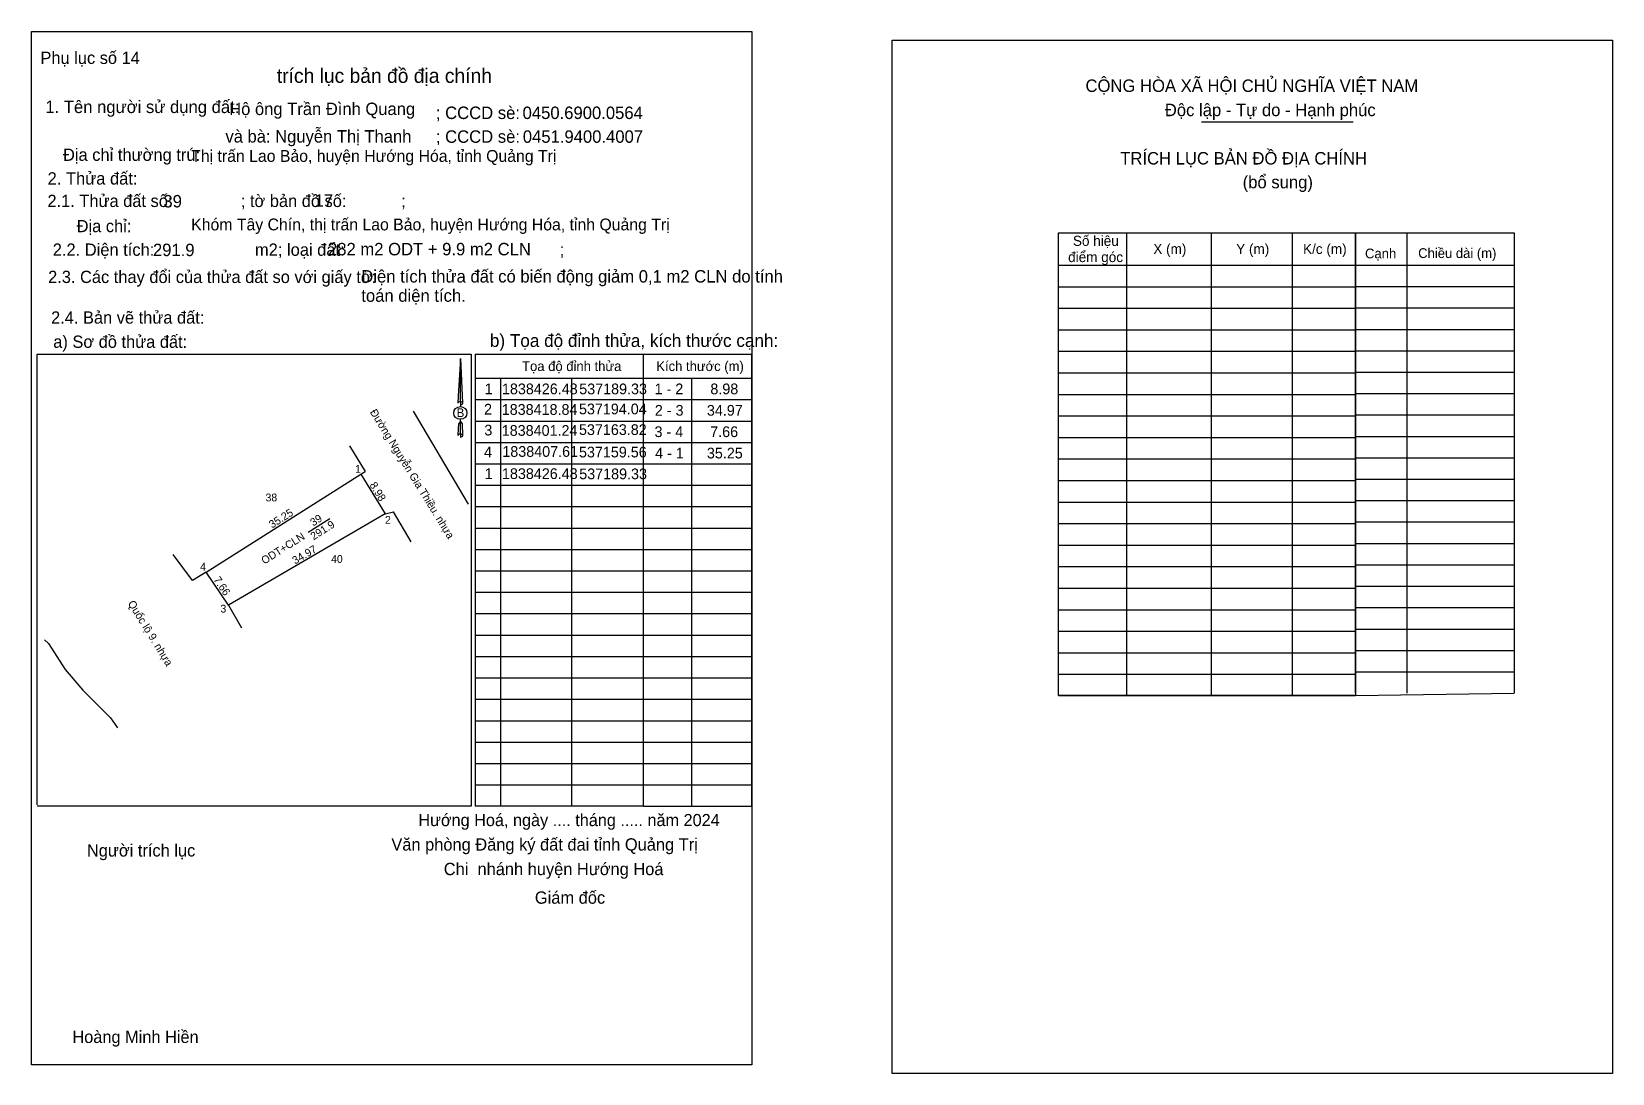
# Model space of a CAD drawing. Extents: x 537126 to 537431, y 1838311 to 1838512.
import ezdxf

# ---------------------------------------------------------------- set-up
doc = ezdxf.new("R2010")
doc.units = 0
for name, color, linetype in [('17', 7, 'Continuous'), ('2035 - DT PHAT TRIEN', 7, 'Continuous'), ('2035 - GD DT', 7, 'Continuous'), ('D2', 7, 'Continuous'), ('DAT CHUA SD', 7, 'Continuous'), ('giao thong 1 moi', 7, 'Continuous'), ('giao thong 3 moi', 7, 'Continuous'), ('H DƯƠNG', 7, 'Continuous'), ('HT - CQ DT', 7, 'Continuous'), ('HT - DV DL', 7, 'Continuous'), ('HT - GDDT', 7, 'Continuous'), ('HT - ODT HT', 7, 'Continuous'), ('HT - TDTT DVO', 7, 'Continuous'), ('HT - TON GIAO', 7, 'Continuous'), ('HT - Y TE DT', 7, 'Continuous'), ('KHUNG500', 7, 'Continuous')]:
    doc.layers.add(name, color=color, linetype=linetype)

msp = doc.modelspace()

# ---------------------------------------------------------------- linework, layer by layer
at = {"layer": '17'}
for p, q in [((537208.52, 1838448.78), (537208.12, 1838441.52)), ((537208.52, 1838448.78), (537208.95, 1838440.17)), ((537208.52, 1838448.78), (537208.95, 1838440.17)), ((537208.52, 1838440.46), (537208.52, 1838448.78)), ((537208.52, 1838448.78), (537208.95, 1838440.17)), ((537208.12, 1838441.52), (537208.03, 1838440.17)), ((537208.52, 1838440.46), (537208.52, 1838440.15)), ((537208.52, 1838440.15), (537208.52, 1838439.89)), ((537208.52, 1838439.89), (537208.52, 1838439.56)), ((537208.52, 1838439.89), (537208.52, 1838439.56)), ((537208.52, 1838439.89), (537208.52, 1838439.56)), ((537208.95, 1838440.17), (537208.95, 1838440.17)), ((537208.15, 1838436.18), (537208.12, 1838435.31)), ((537208.52, 1838436.67), (537208.15, 1838436.18)), ((537208.52, 1838436.67), (537208.52, 1838437.05)), ((537208.52, 1838436.67), (537208.52, 1838437.05)), ((537208.52, 1838436.67), (537208.52, 1838437.05)), ((537208.52, 1838436.67), (537208.86, 1838436.18)), ((537208.52, 1838436.67), (537208.86, 1838436.18)), ((537208.52, 1838436.67), (537208.86, 1838436.18)), ((537208.52, 1838434.24), (537208.52, 1838436.67)), ((537208.86, 1838436.18), (537208.95, 1838433.95)), ((537208.86, 1838436.18), (537208.95, 1838433.95)), ((537208.86, 1838436.18), (537208.95, 1838433.95)), ((537208.12, 1838435.31), (537208.03, 1838433.95)), ((537208.52, 1838434.24), (537208.52, 1838433.9)), ((537208.52, 1838433.9), (537208.52, 1838433.66)), ((537208.95, 1838433.95), (537208.95, 1838433.95))]:
    msp.add_line(p, q, dxfattribs=at)
msp.add_ellipse((537208.52, 1838438.28), major_axis=(1.28, 0), ratio=0.952727, dxfattribs=at)
for centre, start_param, end_param in [((537208.52, 1838440.16), 1.570796, 3.074452), ((537208.52, 1838440.16), 0.067141, 1.570796), ((537208.52, 1838440.16), 4.712389, 6.283185), ((537208.52, 1838433.93), 2.491069, 3.074278), ((537208.52, 1838433.93), 1.570796, 2.491069), ((537208.52, 1838433.93), 0.067141, 1.570796), ((537208.52, 1838433.93), 4.712389, 6.283185)]:
    msp.add_ellipse(centre, major_axis=(0.47, 0), ratio=0.614131, start_param=start_param, end_param=end_param, dxfattribs=at)
at = {"layer": '2035 - GD DT'}
for p, q in [((537336.86, 1838473), (537336.86, 1838383.84)), ((537353.23, 1838473), (537353.23, 1838383.84)), ((537368.83, 1838473), (537368.83, 1838383.84)), ((537323.76, 1838466.76), (537380.99, 1838466.76)), ((537323.76, 1838462.61), (537380.99, 1838462.61)), ((537323.76, 1838458.47), (537380.99, 1838458.47)), ((537323.76, 1838454.32), (537380.99, 1838454.32)), ((537323.76, 1838450.17), (537380.99, 1838450.17)), ((537323.76, 1838446.02), (537380.99, 1838446.02)), ((537323.76, 1838441.87), (537380.99, 1838441.87)), ((537323.76, 1838437.72), (537380.99, 1838437.72)), ((537323.76, 1838433.58), (537380.99, 1838433.58)), ((537323.76, 1838429.43), (537380.99, 1838429.43)), ((537323.76, 1838425.28), (537380.99, 1838425.28)), ((537323.76, 1838421.13), (537380.99, 1838421.13)), ((537323.76, 1838416.98), (537380.99, 1838416.98)), ((537323.76, 1838412.83), (537380.99, 1838412.83)), ((537323.76, 1838408.69), (537380.99, 1838408.69)), ((537323.76, 1838404.54), (537380.99, 1838404.54)), ((537323.76, 1838400.39), (537380.99, 1838400.39)), ((537323.76, 1838396.24), (537380.99, 1838396.24)), ((537323.76, 1838392.09), (537380.99, 1838392.09)), ((537323.76, 1838387.97), (537380.99, 1838387.97)), ((537323.76, 1838383.84), (537380.99, 1838383.84))]:
    msp.add_line(p, q, dxfattribs=at)
msp.add_lwpolyline([(537323.76, 1838473), (537380.99, 1838473), (537380.99, 1838383.84), (537323.76, 1838383.84)], close=True, dxfattribs=at)
at = {"layer": 'D2'}
for p, q in [((537351.36, 1838494.34), (537380.54, 1838494.34)), ((537390.89, 1838473), (537390.89, 1838384.29)), ((537380.99, 1838466.76), (537411.57, 1838466.76)), ((537380.99, 1838462.64), (537411.57, 1838462.64)), ((537380.99, 1838458.52), (537411.57, 1838458.52)), ((537380.99, 1838454.39), (537411.57, 1838454.39)), ((537243.84, 1838362.51), (537243.84, 1838449.59)), ((537243.84, 1838449.59), (537264.63, 1838449.59)), ((537264.63, 1838449.59), (537264.63, 1838362.51)), ((537380.99, 1838450.27), (537411.57, 1838450.27)), ((537380.99, 1838446.14), (537411.57, 1838446.14)), ((537211.48, 1838444.98), (537264.63, 1838444.98)), ((537253.08, 1838444.98), (537253.08, 1838362.51)), ((537211.37, 1838440.86), (537264.63, 1838440.86)), ((537380.99, 1838442.02), (537411.57, 1838442.02)), ((537211.37, 1838436.73), (537264.63, 1838436.73)), ((537380.99, 1838437.9), (537411.57, 1838437.9)), ((537380.99, 1838433.77), (537411.57, 1838433.77)), ((537211.37, 1838432.61), (537264.63, 1838432.61)), ((537211.37, 1838428.49), (537264.63, 1838428.49)), ((537380.99, 1838429.65), (537411.57, 1838429.65)), ((537211.37, 1838424.36), (537264.63, 1838424.36)), ((537380.99, 1838425.53), (537411.57, 1838425.53)), ((537380.99, 1838421.4), (537411.57, 1838421.4)), ((537211.37, 1838420.24), (537264.63, 1838420.24)), ((537211.37, 1838416.12), (537264.63, 1838416.12)), ((537380.99, 1838417.28), (537411.57, 1838417.28)), ((537211.37, 1838411.99), (537264.63, 1838411.99)), ((537380.99, 1838413.16), (537411.57, 1838413.16)), ((537380.99, 1838409.03), (537411.57, 1838409.03)), ((537211.37, 1838407.87), (537264.63, 1838407.87)), ((537211.37, 1838403.75), (537264.63, 1838403.75)), ((537380.99, 1838404.91), (537411.57, 1838404.91)), ((537380.99, 1838400.79), (537411.57, 1838400.79)), ((537211.37, 1838399.62), (537264.63, 1838399.62)), ((537380.99, 1838396.66), (537411.57, 1838396.66)), ((537211.37, 1838395.5), (537264.63, 1838395.5)), ((537211.37, 1838391.38), (537264.63, 1838391.38)), ((537380.99, 1838392.54), (537411.57, 1838392.54)), ((537380.99, 1838388.42), (537411.57, 1838388.42)), ((537211.37, 1838387.25), (537264.63, 1838387.25)), ((537211.37, 1838383.13), (537264.63, 1838383.13)), ((537380.99, 1838383.84), (537411.57, 1838384.29)), ((537211.37, 1838379), (537264.63, 1838379)), ((537211.37, 1838374.88), (537264.63, 1838374.88)), ((537211.37, 1838370.76), (537264.63, 1838370.76)), ((537211.37, 1838366.63), (537264.63, 1838366.63)), ((537243.84, 1838362.51), (537264.63, 1838362.51))]:
    msp.add_line(p, q, dxfattribs=at)
msp.add_lwpolyline([(537380.99, 1838384.29), (537380.99, 1838473), (537411.57, 1838473), (537411.57, 1838384.29)], dxfattribs=at)
at = {"layer": 'DAT CHUA SD'}
for p, q in [((537126.98, 1838449.59), (537210.59, 1838449.59)), ((537126.98, 1838362.82), (537126.98, 1838449.59)), ((537210.59, 1838449.59), (537210.59, 1838362.51)), ((537211.37, 1838449.59), (537211.37, 1838362.51)), ((537211.37, 1838449.59), (537243.84, 1838449.59)), ((537216.28, 1838444.98), (537216.28, 1838362.51)), ((537229.93, 1838444.98), (537229.93, 1838362.51)), ((537210.59, 1838362.51), (537126.98, 1838362.51)), ((537243.84, 1838362.51), (537211.37, 1838362.51))]:
    msp.add_line(p, q, dxfattribs=at)
at = {"layer": 'giao thong 1 moi'}
for p, q in [((537189.33, 1838426.48), (537190.15, 1838427.01)), ((537194.04, 1838418.84), (537195.62, 1838419.26)), ((537159.56, 1838407.61), (537156.91, 1838405.99)), ((537163.82, 1838401.24), (537166.33, 1838396.92))]:
    msp.add_line(p, q, dxfattribs=at)
at = {"layer": 'giao thong 3 moi'}
for p, q in [((537199.46, 1838438.63), (537202.99, 1838432.66)), ((537202.99, 1838432.66), (537206.52, 1838426.69)), ((537206.52, 1838426.69), (537210.05, 1838420.72))]:
    msp.add_line(p, q, dxfattribs=at)
at = {"layer": 'H DƯƠNG'}
for p, q in [((537125.91, 1838511.75), (537125.91, 1838511.75)), ((537264.7, 1838312.71), (537264.7, 1838312.71))]:
    msp.add_line(p, q, dxfattribs=at)
at = {"layer": 'HT - DV DL'}
msp.add_lwpolyline([(537128.38, 1838394.6), (537129.16, 1838393.9), (537132.38, 1838388.86), (537135.81, 1838384.89), (537141.12, 1838379.56), (537142.43, 1838377.61)], dxfattribs=at)
at = {"layer": 'HT - TDTT DVO'}
for p, q in [((537187.17, 1838431.97), (537190.15, 1838427.01)), ((537199.04, 1838413.46), (537195.62, 1838419.26)), ((537156.91, 1838405.99), (537153.18, 1838411.04))]:
    msp.add_line(p, q, dxfattribs=at)
msp.add_lwpolyline([(537159.56, 1838407.61), (537189.33, 1838426.48), (537194.04, 1838418.84), (537163.82, 1838401.24)], close=True, dxfattribs=at)
at = {"layer": 'HT - TON GIAO'}
msp.add_line((537179.22, 1838415.32), (537183.35, 1838417.94), dxfattribs=at)
at = {"layer": 'KHUNG500'}
for points in [[(537125.91, 1838511.75), (537264.7, 1838511.75), (537264.7, 1838312.7), (537125.91, 1838312.7)], [(537291.72, 1838510.1), (537430.51, 1838510.1), (537430.51, 1838311.06), (537291.72, 1838311.06)]]:
    msp.add_lwpolyline(points, close=True, dxfattribs=at)

# ---------------------------------------------------------------- texts
at = {"layer": '17'}
msp.add_text('B', height=1.68, dxfattribs=at).set_placement((537207.79, 1838437.49))
at = {"layer": '2035 - DT PHAT TRIEN'}
for s, height, p in [('1', 2.07, (537213.2, 1838441.89)), ('1838426.48', 2.065, (537216.54, 1838441.89)), ('537189.33', 2.065, (537231.43, 1838441.89)), ('1 - 2', 2.065, (537245.95, 1838441.89)), ('8.98', 2.065, (537256.7, 1838441.89)), ('2', 2.07, (537213.09, 1838437.97)), ('1838418.84', 2.065, (537216.5, 1838437.92)), ('537194.04', 2.065, (537231.38, 1838438.02)), ('2 - 3', 2.065, (537246, 1838437.76)), ('34.97', 2.065, (537256.03, 1838437.76)), ('3', 2.07, (537213.14, 1838433.95)), ('1838401.24', 2.065, (537216.5, 1838433.88)), ('537163.82', 2.065, (537231.38, 1838434.04)), ('3 - 4', 2.065, (537245.94, 1838433.64)), ('7.66', 2.065, (537256.67, 1838433.64)), ('4', 2.07, (537213.08, 1838429.71)), ('1838407.61', 2.065, (537216.61, 1838429.83)), ('537159.56', 2.065, (537231.38, 1838429.72)), ('4 - 1', 2.065, (537246.06, 1838429.52)), ('35.25', 2.065, (537256.03, 1838429.52)), ('1', 2.07, (537213.2, 1838425.56)), ('1838426.48', 2.065, (537216.54, 1838425.56)), ('537189.33', 2.065, (537231.43, 1838425.52))]:
    msp.add_text(s, height=height, dxfattribs=at).set_placement(p)
at = {"layer": '2035 - GD DT'}
for s, p in [('Số hiệu', (537326.56, 1838470.47)), ('X (m)', (537342.05, 1838468.91)), ('Y (m)', (537358.02, 1838468.91)), ('K/c (m)', (537370.91, 1838468.91)), ('điểm góc', (537325.64, 1838467.35))]:
    msp.add_text(s, height=1.949, dxfattribs=at).set_placement(p)
at = {"layer": 'D2'}
for s, height, p in [('Phụ lục số 14', 2.3643, (537127.61, 1838505.52)), ('CỘNG HÒA XÃ HỘI CHỦ NGHĨA VIỆT NAM', 2.3972, (537328.98, 1838500.13)), ('1. Tên người sử dụng đất:', 2.3966, (537128.55, 1838496.06)), ('Hộ ông Trần Đình Quang', 2.3861, (537163.98, 1838495.68)), ('; CCCD sè:', 2.397, (537203.81, 1838494.91)), ('0450.6900.0564', 2.3966, (537220.52, 1838494.91)), ('Độc lập - Tự do - Hạnh phúc', 2.3972, (537344.27, 1838495.46)), ('và bà: Nguyễn Thị Thanh', 2.3861, (537163.26, 1838490.38)), ('; CCCD sè:', 2.397, (537203.81, 1838490.33)), ('0451.9400.4007', 2.3966, (537220.56, 1838490.33)), ('Địa chỉ thường trú:', 2.3725, (537131.95, 1838486.85)), ('TRÍCH LỤC BẢN ĐỒ ĐỊA CHÍNH', 2.3972, (537335.68, 1838486.15)), ('2. Thửa đất:', 2.3776, (537128.99, 1838482.28)), ('(bổ sung)', 2.397, (537359.27, 1838481.57)), ('2.1. Thửa đất số:               ; tờ bản đồ số:            ;', 2.3643, (537128.96, 1838477.96)), ('Địa chỉ:', 2.364, (537134.59, 1838473.11)), ('2.2. Diện tích:                      m2; loại đất:                                               ;', 2.3725, (537129.98, 1838468.56)), ('Cạnh', 1.878, (537382.85, 1838468.07)), ('Chiều dài (m)', 1.8778, (537393.09, 1838468.14)), ('2.3. Các thay đổi của thửa đất so với giấy tờ:', 2.3643, (537129.09, 1838463.32)), ('2.4. Bản vẽ thửa đất: ', 2.3643, (537129.66, 1838455.49)), ('a) Sơ đồ thửa đất: ', 2.3643, (537130.08, 1838450.83)), ('Tọa độ đỉnh thửa', 1.8778, (537220.42, 1838446.36)), ('Kích thước (m)', 1.8778, (537246.28, 1838446.36)), ('Hướng Hoá, ngày .... tháng ..... năm 2024', 2.3399, (537200.43, 1838358.69)), ('Người trích lục', 2.3643, (537136.57, 1838352.83)), ('Văn phòng Đăng ký đất đai tỉnh Quảng Trị', 2.3643, (537195.23, 1838353.98)), (' Chi  nhánh huyện Hướng Hoá', 2.3643, (537204.45, 1838349.25)), (' Giám đốc', 2.368, (537222, 1838343.74)), ('Hoàng Minh Hiền', 2.3544, (537133.77, 1838316.91))]:
    msp.add_text(s, height=height, dxfattribs=at).set_placement(p)
at = {"layer": 'HT - CQ DT'}
for s, height, p in [('Thị trấn Lao Bảo, huyện Hướng Hóa, tỉnh Quảng Trị', 2.2767, (537156.66, 1838486.66)), ('39', 2.397, (537151.31, 1838477.88)), ('17', 2.397, (537180.44, 1838478.01)), ('Khóm Tây Chín, thị trấn Lao Bảo, huyện Hướng Hóa, tỉnh Quảng Trị', 2.2767, (537156.66, 1838473.46)), ('291.9', 2.397, (537149.29, 1838468.5)), ('282 m2 ODT + 9.9 m2 CLN', 2.3966, (537183.02, 1838468.65)), ('.', 1.94, (537182.68, 1838463.4)), ('Diện tích thửa đất có biến động giảm 0,1 m2 CLN do tính', 2.3966, (537189.44, 1838463.41)), ('toán diện tích.', 2.3966, (537189.44, 1838459.7))]:
    msp.add_text(s, height=height, dxfattribs=at).set_placement(p)
at = {"layer": 'HT - GDDT'}
msp.add_text(' trích lục bản đồ địa chính', height=2.7738, dxfattribs=at).set_placement((537172.13, 1838501.87))
at = {"layer": 'HT - ODT HT'}
for s, p in [('38', (537170.99, 1838421.25)), ('40', (537183.62, 1838409.4))]:
    msp.add_text(s, height=1.5, dxfattribs=at).set_placement(p)
at = {"layer": 'HT - TDTT DVO'}
msp.add_text('b) Tọa độ đỉnh thửa, kích thước cạnh:', height=2.4681, dxfattribs=at).set_placement((537214.21, 1838451))
at = {"layer": 'HT - TON GIAO'}
for s, p in [('1', (537188.24, 1838426.78)), ('2', (537194.01, 1838416.94)), ('4', (537158.38, 1838407.92)), ('3', (537162.3, 1838399.83))]:
    msp.add_text(s, height=1.5, dxfattribs=at).set_placement(p)
at = {"layer": 'HT - Y TE DT'}
for s, rotation, p in [('Đường Nguyễn Gia Thiều. nhựa', 301.6535, (537191.04, 1838438.45)), ('8.98', 301.6535, (537190.96, 1838424.41)), ('35.25', 32.369, (537172.24, 1838416)), ('34.97', 30.2163, (537176.67, 1838409.07)), ('7.66', 303.773, (537160.89, 1838406.17)), ('Quốc lộ 9. nhựa', 301.6535, (537144.38, 1838401.6))]:
    msp.add_text(s, height=1.5, rotation=rotation, dxfattribs=at).set_placement(p)
at = {"layer": 'KHUNG500'}
for s, p in [('39', (537180.18, 1838416.4)), ('ODT+CLN', (537170.76, 1838409.05)), ('291.9', (537180.24, 1838413.72))]:
    msp.add_text(s, height=1.5, rotation=32.4539, dxfattribs=at).set_placement(p)

doc.saveas('drawing.dxf')
